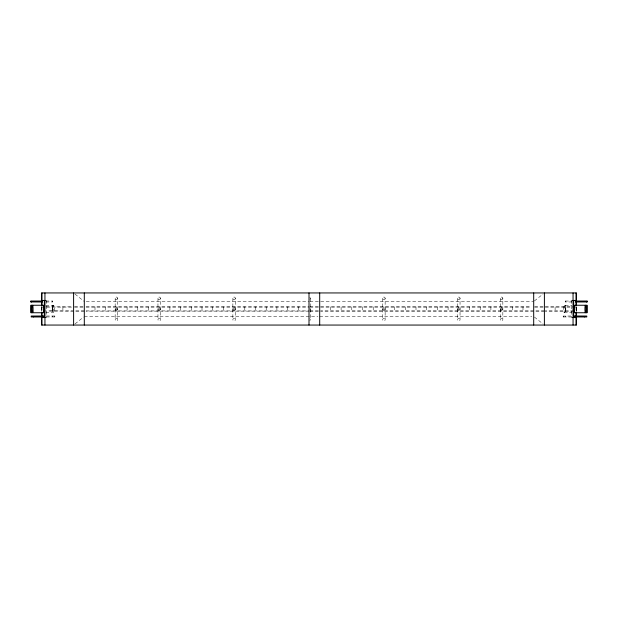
<?xml version="1.0" encoding="UTF-8"?>
<svg xmlns="http://www.w3.org/2000/svg" width="618" height="618" viewBox="0 0 618 618"><rect width="100%" height="100%" fill="white"/><g stroke="black" fill="none" stroke-linecap="round" stroke-linejoin="round"><path stroke-width="0.46" stroke-dasharray="3.09 2.32" d="M41.7 306.636L41.7 311.364M41.815 311.364L41.815 306.636M576.185 306.636L576.185 311.364M576.3 311.364L576.3 306.636M52.739 301.916L52.677 301.059L52.677 301.97L45.956 301.993M54.817 316.941L54.817 316.045M563.191 316.03L563.191 316.957M563.237 316.941L563.245 316.061L571.882 316.007M565.323 301.97L565.285 301.043L565.285 301.97L572.044 301.993M75.025 323.909L83.584 317.057M534.415 300.943L542.975 294.091M73.604 311.132L41.499 310.924M84.303 311.132L74.492 311.132M309 311.132L86.087 311.132M533.697 311.132L320.595 311.132M544.396 311.132L534.593 311.132M573.821 311.14L545.292 311.132M49.525 310.924L73.604 310.916M84.303 310.916L74.492 310.924M533.697 310.916L320.595 310.916M544.396 310.916L534.593 310.924M45.956 301.028L52.7 301.028M565.3 301.028L572.044 301.028M86.226 301.507L309 301.507M309.888 301.507L533.697 301.507M45.794 305.253L53.743 305.253A3.747 0.525 -90 0 1 54.168 311.155A3.747 0.525 -90 0 1 53.272 310.576A3.747 0.525 -90 0 1 53.789 305.269M564.257 305.253A3.747 0.525 -90 0 1 564.705 310.869A3.747 0.525 -90 0 1 563.801 310.869A3.747 0.525 -90 0 1 564.257 305.253L571.959 305.253M45.956 306.86L72.708 306.86M74.492 306.86L83.407 306.86M86.087 306.86L309 306.86M309.888 306.86L319.699 306.86M320.595 306.86L531.024 306.86M534.593 306.86L543.508 306.86M545.292 306.86L576.501 306.86L576.501 311.132M41.499 307.076L73.604 307.076M74.492 307.076L83.407 307.076M86.087 307.076L309 307.076M309.888 307.076L319.699 307.076M320.595 307.076L531.024 307.076M534.593 307.076L543.508 307.076M545.292 307.076L576.501 307.076M86.087 310.916L309 310.916M309.888 310.916L319.699 310.916M573.821 310.924L545.292 310.924M309.888 311.132L319.699 311.132M45.794 312.747L53.743 312.747M564.257 312.747L571.959 312.747M46.365 316.007L54.786 316.007L54.77 316.957M84.303 316.493L317.915 316.493M319.699 316.493L531.774 316.493M46.365 316.972L54.786 316.972M563.214 316.972L571.882 316.972M534.415 317.057L542.975 323.909M75.025 294.091L84.303 301.507M576.416 307.1L576.416 310.9M576.069 307.1L576.046 310.9M571.542 300.441L571.542 317.559M565.802 306.868L565.802 311.132M555.103 306.868L555.103 311.132M522.998 306.868L522.998 311.132M512.299 306.868L512.299 311.132M502.836 298.301A1.236 1.236 0 0 1 500.982 299.367A1.236 1.236 0 0 1 500.982 297.227A1.236 1.236 0 0 1 502.836 298.301L502.836 319.699A1.236 1.236 0 0 1 500.982 320.773A1.236 1.236 0 0 1 500.982 318.633A1.236 1.236 0 0 1 502.836 319.699M501.6 306.868L501.6 311.132M500.364 298.301L500.364 319.699M490.901 306.868L490.901 311.132M480.201 306.868L480.201 311.132M469.502 306.868L469.502 311.132M460.039 298.301A1.236 1.236 0 0 1 458.185 299.367A1.236 1.236 0 0 1 458.185 297.227A1.236 1.236 0 0 1 460.039 298.301L460.039 319.699A1.236 1.236 0 0 1 458.185 320.773A1.236 1.236 0 0 1 458.185 318.633A1.236 1.236 0 0 1 460.039 319.699M458.803 306.868L458.803 311.132M457.567 298.301L457.567 319.699M448.096 306.868L448.096 311.132M437.397 306.868L437.397 311.132M426.698 306.868L426.698 311.132M415.999 306.868L415.999 311.132M405.3 306.868L405.3 311.132M394.601 306.868L394.601 311.132M385.138 298.301A1.236 1.236 0 0 1 383.284 299.367A1.236 1.236 0 0 1 383.284 297.227A1.236 1.236 0 0 1 385.138 298.301L385.138 319.699A1.236 1.236 0 0 1 383.284 320.773A1.236 1.236 0 0 1 383.284 318.633A1.236 1.236 0 0 1 385.138 319.699M383.902 306.868L383.902 311.132M382.666 298.301L382.666 319.699M373.202 306.868L373.202 311.132M362.503 306.868L362.503 311.132M351.796 306.868L351.796 311.132M341.097 306.868L341.097 311.132M330.398 306.868L330.398 311.132M310.236 298.301L310.236 319.699M298.301 306.868L298.301 311.132M287.602 306.868L287.602 311.132M276.903 306.868L276.903 311.132M266.204 306.868L266.204 311.132M255.497 306.868L255.497 311.132M244.798 306.868L244.798 311.132M235.334 298.301A1.236 1.236 0 0 1 233.48 299.367A1.236 1.236 0 0 1 233.48 297.227A1.236 1.236 0 0 1 235.334 298.301L235.334 319.699A1.236 1.236 0 0 1 233.48 320.773A1.236 1.236 0 0 1 233.48 318.633A1.236 1.236 0 0 1 235.334 319.699M234.098 306.868L234.098 311.132M232.862 298.301L232.862 319.699M223.399 306.868L223.399 311.132M212.7 306.868L212.7 311.132M202.001 306.868L202.001 311.132M191.302 306.868L191.302 311.132M180.603 306.868L180.603 311.132M169.904 306.868L169.904 311.132M160.433 298.301A1.236 1.236 0 0 1 158.579 299.367A1.236 1.236 0 0 1 158.579 297.227A1.236 1.236 0 0 1 160.433 298.301L160.433 319.699A1.236 1.236 0 0 1 158.579 320.773A1.236 1.236 0 0 1 158.579 318.633A1.236 1.236 0 0 1 160.433 319.699M159.197 306.868L159.197 311.132M157.961 298.301L157.961 319.699M148.498 306.868L148.498 311.132M137.799 306.868L137.799 311.132M127.099 306.868L127.099 311.132M117.636 298.301A1.236 1.236 0 0 1 115.782 299.367A1.236 1.236 0 0 1 115.782 297.227A1.236 1.236 0 0 1 117.636 298.301L117.636 319.699A1.236 1.236 0 0 1 115.782 320.773A1.236 1.236 0 0 1 115.782 318.633A1.236 1.236 0 0 1 117.636 319.699M116.4 306.868L116.4 311.132M115.164 298.301L115.164 319.699M105.701 306.868L105.701 311.132M95.002 306.868L95.002 311.132M62.897 306.868L62.897 311.132M52.198 306.868L52.198 311.132M46.458 300.441L46.458 317.559M41.931 307.1L41.954 310.9M41.584 307.1L41.584 310.9M41.499 306.868L41.499 311.132M309.742 308.011A1.236 1.236 0 0 1 309.742 309.989M309.742 318.71A1.236 1.236 0 0 1 309.742 320.688M309.742 297.312A1.236 1.236 0 0 1 309.742 299.29M52.298 301.468L52.298 301.059L52.314 301.468M52.383 308.66L52.453 312.747L52.453 305.253L52.383 308.66M52.592 316.447L52.6 316.045L52.615 316.447M565.385 316.447L565.393 316.045L565.408 316.447M565.47 308.66L565.547 312.747L565.547 305.253L565.47 308.66M565.686 301.468L565.694 301.059L565.702 301.468M500.982 310.074A1.236 1.236 0 0 0 502.836 309A1.236 1.236 0 0 0 500.982 307.926A1.236 1.236 0 0 0 500.982 310.074M458.185 310.074A1.236 1.236 0 0 0 460.039 309A1.236 1.236 0 0 0 458.185 307.926A1.236 1.236 0 0 0 458.185 310.074M383.284 310.074A1.236 1.236 0 0 0 385.138 309A1.236 1.236 0 0 0 383.284 307.926A1.236 1.236 0 0 0 383.284 310.074M233.48 310.074A1.236 1.236 0 0 0 235.334 309A1.236 1.236 0 0 0 233.48 307.926A1.236 1.236 0 0 0 233.48 310.074M158.579 310.074A1.236 1.236 0 0 0 160.433 309A1.236 1.236 0 0 0 158.579 307.926A1.236 1.236 0 0 0 158.579 310.074M115.782 310.074A1.236 1.236 0 0 0 117.636 309A1.236 1.236 0 0 0 115.782 307.926A1.236 1.236 0 0 0 115.782 310.074"/><path stroke-width="0.93" d="M30.915 301.916L30.915 301.167L30.908 301.955L42.101 301.993L42.132 301.082L42.086 301.97M31.209 316.045L44.195 316.007L44.218 316.941M586.791 316.045L573.805 316.007L573.79 316.957M587.092 301.916L587.1 301.167L587.085 301.955L575.899 301.993L575.93 301.082L575.876 301.955M41.723 305.671L41.754 305.253L41.792 305.671M41.792 312.329L41.754 312.747L41.723 312.329M576.208 305.671L576.246 305.253L576.277 305.671M576.277 312.329L576.246 312.731L576.208 312.329M43.152 305.253L31.062 305.253L30.985 309L31.062 312.747L43.152 312.747M31.07 312.731L31.07 305.269M574.848 305.253L586.938 305.253L586.938 312.747L574.848 312.747M586.945 312.731L586.945 305.269M44.172 316.03L44.172 316.957M573.828 316.941L573.828 316.045M45.755 300.441L41.584 300.441L41.584 305.199M572.245 300.441L576.416 300.441L576.416 305.199M30.908 301.028L42.101 301.028M575.899 301.028L587.092 301.028M31.209 316.972L44.195 316.972M573.805 316.972L586.791 316.972M45.755 317.559L41.584 317.559L41.584 312.801M572.245 317.559L576.416 317.559L576.416 312.801M576.501 305.222L576.501 292.947L41.499 292.947L41.499 305.222M576.501 312.778L576.501 325.053L41.499 325.053L41.499 312.778M576.007 292.947L576.007 305.222M576.007 312.778L576.007 325.053M573.659 300.441L573.659 317.559M573.056 292.947L573.056 325.053M544.396 292.947L544.396 325.053M533.697 292.947L533.697 325.053M319.699 292.947L319.699 325.053M309 292.947L309 325.053M84.303 292.947L84.303 325.053M73.604 292.947L73.604 325.053M44.944 292.947L44.944 325.053M44.341 300.441L44.341 317.559M41.993 292.947L41.993 305.222M41.993 312.778L41.993 325.053M42.905 305.671A3.747 0.525 -90 0 1 43.669 309A3.747 0.525 -90 0 1 42.905 312.329M575.095 312.329A3.747 0.525 -90 0 1 574.331 309A3.747 0.525 -90 0 1 575.095 305.671M31.201 316.447L31.217 316.447M586.783 316.447L586.799 316.447M31.441 301.468L31.487 301.97L31.441 301.422M33.534 316.447L33.581 316.957L33.534 316.401M584.334 316.447L584.381 316.957L584.334 316.401M586.428 301.468L586.474 301.97L586.428 301.422M32.978 311.155A3.747 0.525 -90 0 0 32.599 305.269A3.747 0.525 -90 0 0 32.082 310.576A3.747 0.525 -90 0 0 32.978 311.155M585.903 310.869A3.747 0.525 -90 0 0 585.447 305.253A3.747 0.525 -90 0 0 584.991 310.869A3.747 0.525 -90 0 0 585.903 310.869"/></g></svg>
